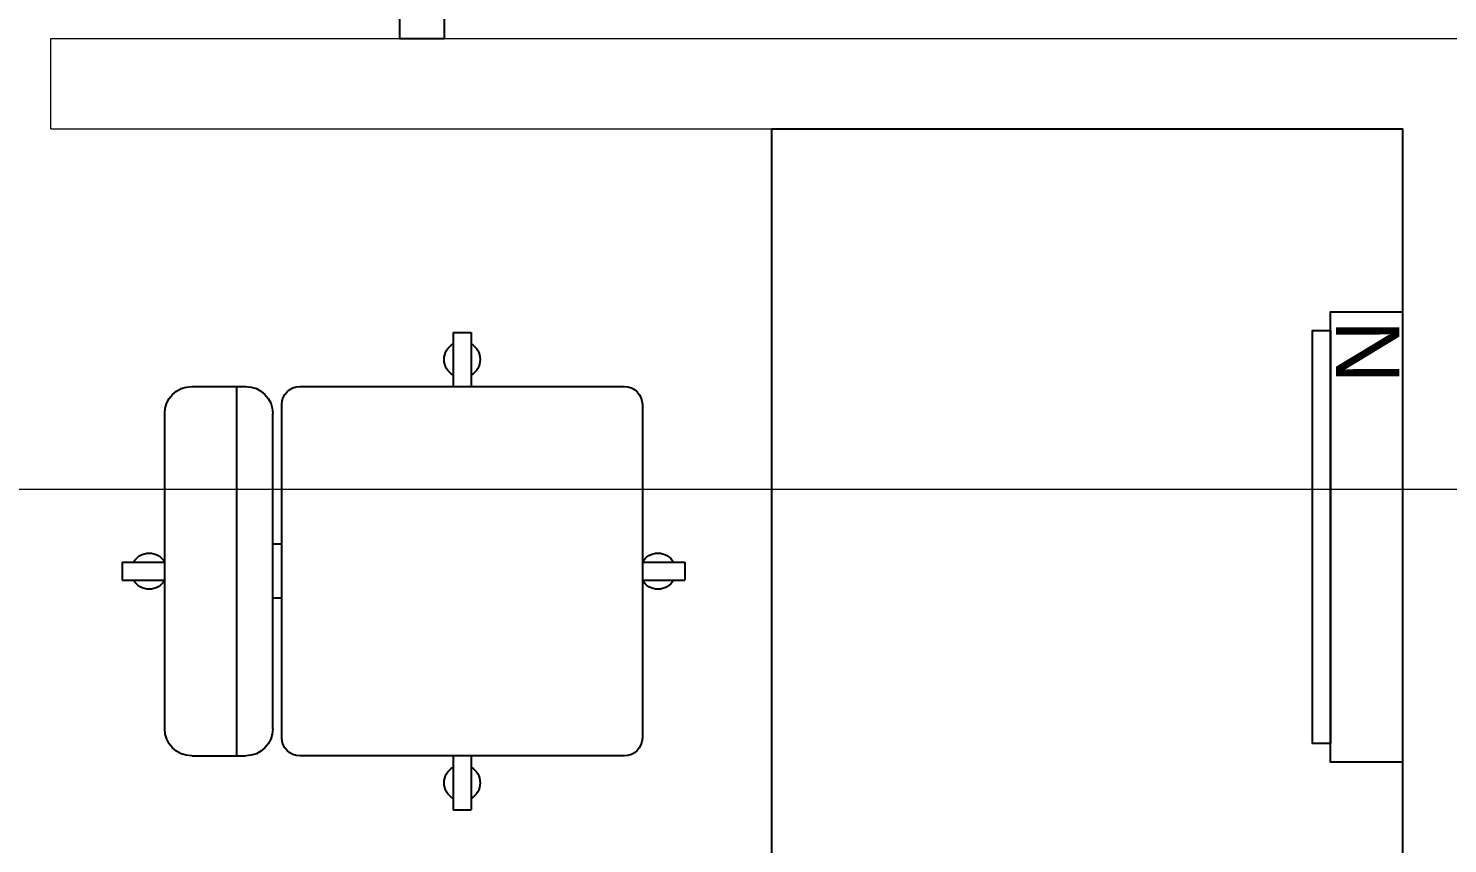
# Model space of a CAD drawing. Header units: metres. Extents: x -22 to 564, y 0 to 143.
# Drawn here: x 114.484 to 116.059, y 40.481 to 41.386 of the extents above; entities that cross this region are included whole.
import ezdxf
from ezdxf.enums import TextEntityAlignment as Align

# ---------------------------------------------------------------- set-up
doc = ezdxf.new("R2010")
doc.units = ezdxf.units.M
doc.linetypes.add('EJES630', pattern=[6.3, 5.5, -0.4, 0, -0.4])
doc.layers.add('EJES', color=11, linetype='EJES630', lineweight=0)
doc.layers.add('XREF 1N NEURO-ONCOLOGIA$0$MUROS DE TABLAROCA', color=150, linetype='Continuous', lineweight=13)
for name, color, linetype in [('XREF 1N NEURO-ONCOLOGIA$0$CANCELES', 1, 'Continuous'), ('XREF 1N NEURO-ONCOLOGIA$0$MOBILIARIO', 161, 'Continuous'), ('XREF 1N NEURO-ONCOLOGIA$0$Mobiliario Fijo', 40, 'Continuous'), ('XREF 1N NEURO-ONCOLOGIA$0$NEGATOSCOPIOS', 2, 'Continuous'), ('XREF 1N NEURO-ONCOLOGIA$0$TEX-MOB', 4, 'Continuous')]:
    doc.layers.add(name, color=color, linetype=linetype)
doc.styles.add('XREF 1N NEURO-ONCOLOGIA$0$HANDLET', font='romans.shx')
doc.styles.add('XREF 1N NEURO-ONCOLOGIA$0$Standard', font='arial.ttf')

# ---------------------------------------------------------------- blocks, each defined once
blk = doc.blocks.new('XREF 1N NEURO-ONCOLOGIA$0$SILLGIRS')
for p, q in [((-0.01, 0.3773), (-0.01, 0.33)), ((-0.01, 0.3773), (0.01, 0.3773)), ((0.01, 0.3773), (0.01, 0.33)), ((0.175, 0.33), (-0.175, 0.33)), ((-0.205, 0.3), (-0.205, 0.24)), ((0.205, 0.3), (0.205, 0.24)), ((0.205, 0.25), (-0.205, 0.25)), ((0.175, 0.21), (-0.175, 0.21)), ((-0.03, 0.2), (-0.03, 0.21)), ((0.03, 0.2), (0.03, 0.21)), ((0.185, 0.2), (-0.185, 0.2)), ((-0.205, 0.18), (-0.205, -0.18)), ((0.205, -0.18), (0.205, 0.18)), ((-0.265, 0.01), (-0.205, 0.01)), ((-0.265, 0.01), (-0.265, -0.01)), ((0.205, 0.01), (0.265, 0.01)), ((0.265, 0.01), (0.265, -0.01)), ((-0.265, -0.01), (-0.205, -0.01)), ((0.205, -0.01), (0.265, -0.01)), ((-0.185, -0.2), (0.185, -0.2)), ((-0.01, -0.2), (-0.01, -0.2473)), ((0.01, -0.2), (0.01, -0.2473)), ((-0.01, -0.2473), (0.01, -0.2473))]:
    blk.add_line(p, q)
for centre, radius, start, end in [((0, 0.3473), 0.02, 120, 240), ((0, 0.3473), 0.02, 300, 60), ((-0.175, 0.3), 0.03, 90, 180), ((0.175, 0.3), 0.03, 0, 90), ((-0.175, 0.24), 0.03, 180, 270), ((0.175, 0.24), 0.03, 270, 0), ((-0.185, 0.18), 0.02, 90, 180), ((0.185, 0.18), 0.02, 0, 90), ((-0.235, 0), 0.02, 30, 150), ((0.235, 0), 0.02, 30, 150), ((-0.235, 0), 0.02, 210, 330), ((0.235, 0), 0.02, 210, 330), ((-0.185, -0.18), 0.02, 180, 270), ((0.185, -0.18), 0.02, 270, 0), ((0, -0.2173), 0.02, 120, 240), ((0, -0.2173), 0.02, 300, 60)]:
    blk.add_arc(centre, radius, start, end)
blk = doc.blocks.new('XREF 1N NEURO-ONCOLOGIA$0$XREFCE5$0$A$C70061E05')
for points in [[(-0.25, 0), (0.25, 0), (0.25, -0.08), (-0.25, -0.08)], [(-0.2292, -0.08), (0.2292, -0.08), (0.2292, -0.1), (-0.2292, -0.1)]]:
    blk.add_lwpolyline(points, close=True)
at = {"insert": (-0.2409, -0.0038), "char_height": 0.07, "attachment_point": 1, "style": 'XREF 1N NEURO-ONCOLOGIA$0$Standard'}
blk.add_mtext_dynamic_manual_height_columns('N', width=0.075455, gutter_width=1.5693, heights=[0], dxfattribs=at)
blk = doc.blocks.new('XREF 1N NEURO-ONCOLOGIA$0$A$C9f2981d9')
at = {"layer": 'XREF 1N NEURO-ONCOLOGIA$0$NEGATOSCOPIOS'}
blk.add_blockref('XREF 1N NEURO-ONCOLOGIA$0$XREFCE5$0$A$C70061E05', (0, 0.1), dxfattribs=at)
blk = doc.blocks.new('XREF 1N NEURO-ONCOLOGIA')
at = {"layer": 'XREF 1N NEURO-ONCOLOGIA$0$CANCELES'}
blk.add_lwpolyline([(7.9239, 29.5208), (7.9239, 29.4708), (7.9739, 29.4708), (7.9739, 29.5208)], close=True, dxfattribs=at)
at = {"layer": 'XREF 1N NEURO-ONCOLOGIA$0$Mobiliario Fijo'}
blk.add_lwpolyline([(7.8239, 29.1076), (7.8239, 28.4076), (4.2419, 28.4076), (4.2419, 29.1076)], close=True, dxfattribs=at)
at = {"layer": 'XREF 1N NEURO-ONCOLOGIA$0$MUROS DE TABLAROCA'}
for p, q in [((7.8239, 29.9076), (7.8239, 28.4076)), ((7.8239, 29.9076), (7.9239, 29.9076)), ((7.9239, 29.9076), (7.9239, 27.0526)), ((4.2419, 28.4076), (7.8239, 28.4076))]:
    blk.add_line(p, q, dxfattribs=at)
at = {"layer": 'XREF 1N NEURO-ONCOLOGIA$0$MOBILIARIO', "xscale": -1}
blk.add_blockref('XREF 1N NEURO-ONCOLOGIA$0$SILLGIRS', (7.3327, 29.4512), dxfattribs=at)
at = {"layer": 'XREF 1N NEURO-ONCOLOGIA$0$MUROS DE TABLAROCA', "rotation": 180}
blk.add_blockref('XREF 1N NEURO-ONCOLOGIA$0$A$C9f2981d9', (7.3706, 28.5076), dxfattribs=at)
at = {"layer": 'XREF 1N NEURO-ONCOLOGIA$0$TEX-MOB', "style": 'XREF 1N NEURO-ONCOLOGIA$0$HANDLET'}
for p in [(1.7, 4.5847, 0), (1.7073, 2.0138, 0)]:
    blk.add_attdef('234', text='', height=0.075, rotation=180, dxfattribs=at).set_placement(p, align=Align.MIDDLE_CENTER)

msp = doc.modelspace()

# ---------------------------------------------------------------- block references
at = {"rotation": 90}
msp.add_blockref('XREF 1N NEURO-ONCOLOGIA', (144.4169, 33.4511), dxfattribs=at)

# ---------------------------------------------------------------- next in the draw order: linework, layer by layer
at = {"layer": 'EJES'}
msp.add_line((80.8529, 40.875), (145.9227, 40.875), dxfattribs=at)

doc.saveas('drawing.dxf')
